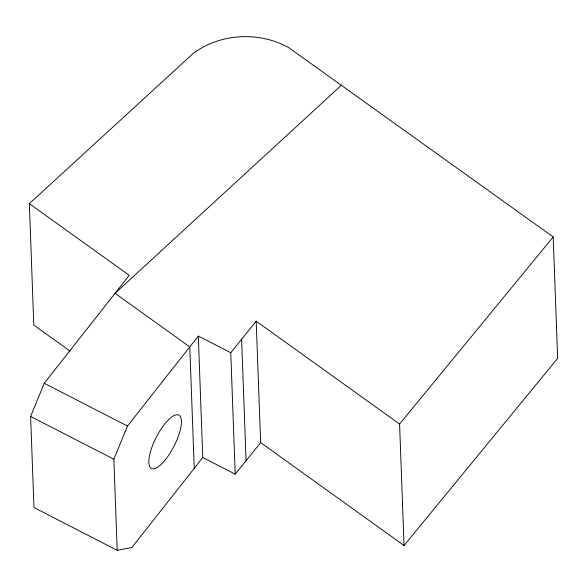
<?xml version="1.0" encoding="UTF-8"?>
<svg xmlns="http://www.w3.org/2000/svg" width="587" height="587" viewBox="0 0 587 587"><rect width="100%" height="100%" fill="white"/><g stroke="black" fill="none" stroke-linecap="round" stroke-linejoin="round"><path stroke-width="0.88" d="M202.764 457.5L235.218 474.171L230.764 352.736L198.311 336.065L202.764 457.5L131.928 547.48L117.202 550.298L33.965 507.535L30.619 416.462L44.23 383.282L129.235 275.31L29.35 203.667L193.497 53.197C220.719 33.21 259.601 31.192 288.936 47.796L553.196 236.957L557.65 358.393L404.047 545.484L260.65 442.627L256.196 321.192L399.593 424.049L404.047 545.484M117.202 550.298L113.863 459.217L127.474 426.045L198.311 336.065M230.764 352.736L256.196 321.192M235.218 474.171L260.65 442.627M399.593 424.049L553.196 236.957M341.524 85.13L115.067 293.309L189.784 346.895L194.238 468.331M44.23 383.282L127.474 426.045M30.619 416.462L113.863 459.217M70.058 351.107L33.804 325.103L29.35 203.667M241.609 338.963L246.063 460.399M165.431 459.643A30.01 9.92 -62.8 0 0 179.079 415.222A30.01 9.92 -62.8 0 0 150.844 450.456A30.01 9.92 -62.8 0 0 165.431 459.643"/></g></svg>
